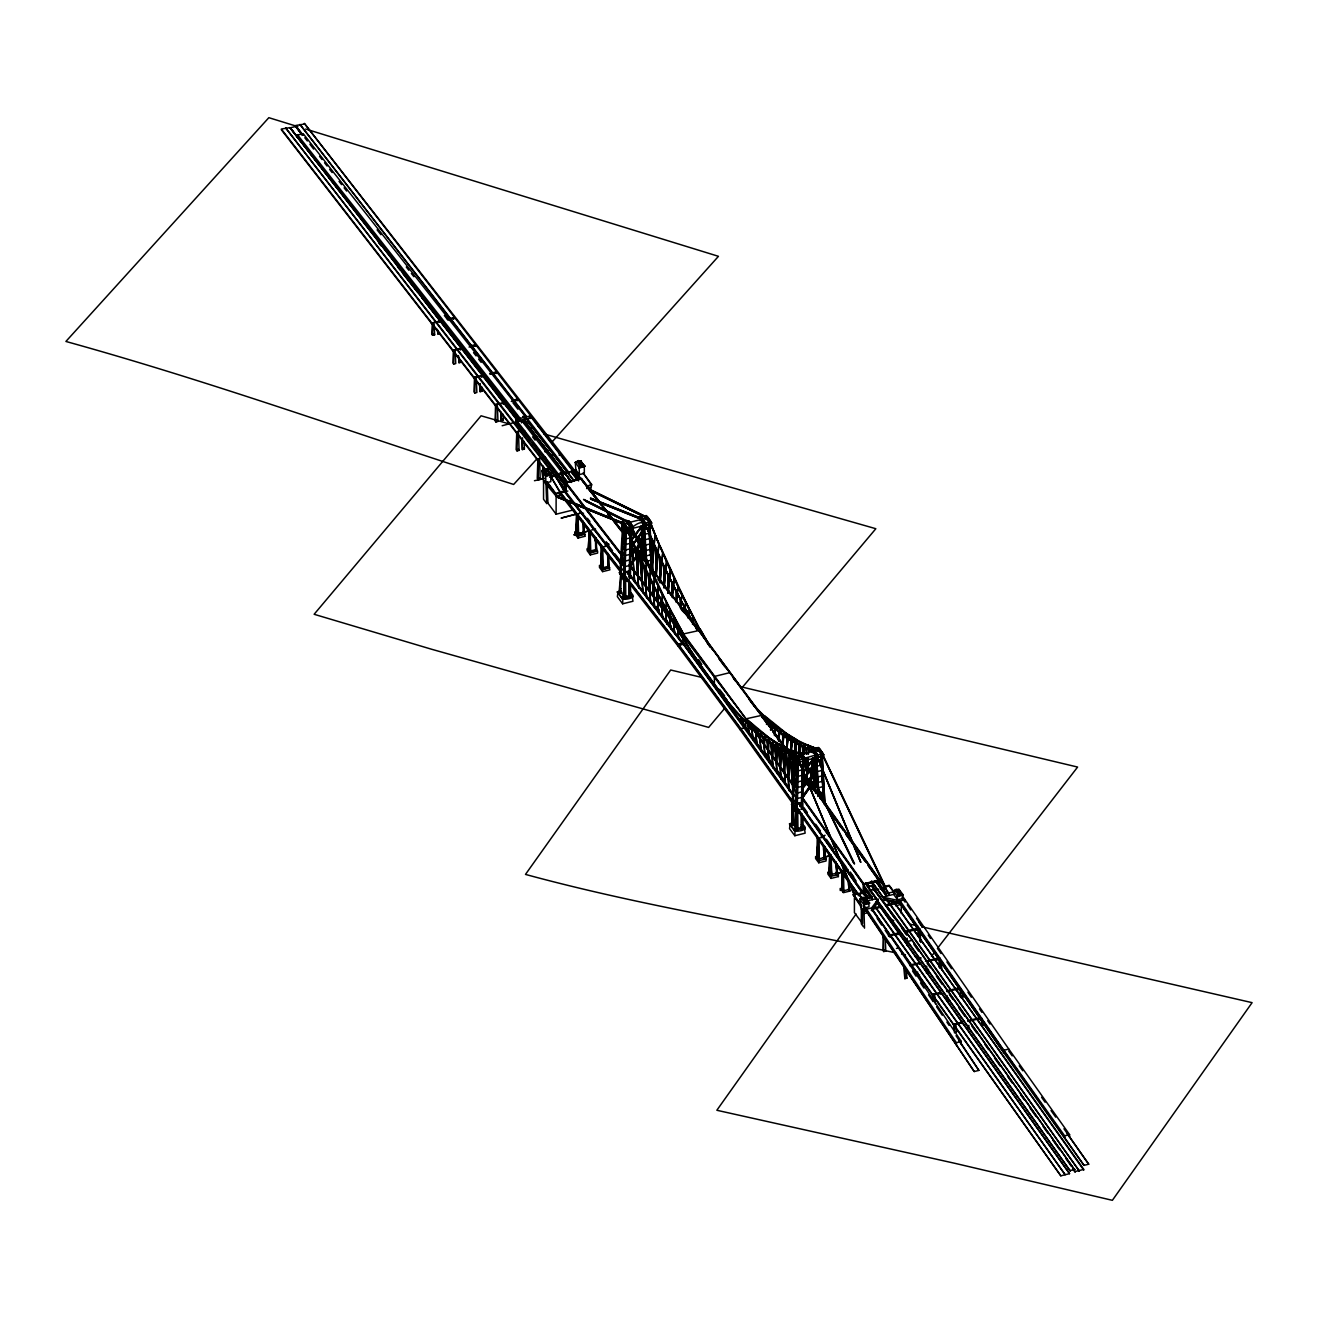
<?xml version="1.0" encoding="UTF-8"?>
<svg xmlns="http://www.w3.org/2000/svg" width="1318" height="1318" viewBox="0 0 1318 1318"><rect width="100%" height="100%" fill="white"/><g stroke="black" fill="none" stroke-linecap="round" stroke-linejoin="round"><path stroke-width="1.5" d="M817.835 844.574L816.88 857.458L817.259 837.26L818.758 860.028L818.758 839.648L817.819 839.434L818.758 860.028M864.509 928.169L863.801 904.477L864.987 897.789L869.55 903.044L864.031 904.922L859.929 899.255L862.796 897.492L865.679 897.838L865.448 898.958M877.36 902.451L1069.524 1173.663L1060.825 1175.821L872.302 909.568M870.555 891.298L907.773 941.431L1070.414 1171.224L907.773 942.139L876.569 900.128M871.412 885.251L912.204 940.327L1074.829 1170.12L927.625 962.783M1083.791 1170.137L894.098 902.22L1083.791 1169.412L1075.093 1171.554M620.086 569.92L559.952 492.388L550.726 476.342L559.952 491.647L621.338 570.793M566.114 490.84L285.676 127.961L555.076 475.254L564.417 491.466L559.952 491.647L559.952 493.838L677.732 645.688L740.502 730.254L857.079 894.016M571.139 481.778L524.729 420.87M685.327 643.81L677.732 645.688L677.716 643.481L623.842 574.038M626.94 571.337L682.065 642.41L792.447 794.589M740.502 730.254L740.518 728.08L677.716 643.481M793.271 794.243L745.774 727.503L745.84 718.854L682.905 634.057L629.164 564.779M629.658 564.664L683.399 633.942L746.334 719.167L629.164 565.224M769.745 727.108L698.491 630.202L767.109 722.231L767.109 723.664L763.484 718.788M794.507 787.208L745.84 718.854L761.442 715.427M539.606 460.097L540.182 479.142L538.139 479.653L538.37 460.394L537.019 459.092L545.224 457.066M543.609 466.786L543.477 478.319L542.588 477.149L542.95 465.88M495.914 421.991L495.634 405.301L495.041 420.804L495.914 421.991L497.973 421.48L497.38 405.713M503.081 414.247L503.311 420.162L501.252 420.673L501.367 412.682M515.915 432.436L518.501 432.93L519.078 450.394L517.035 450.904L517.266 433.227L515.915 431.925L522.488 430.294M524.152 441.316L524.416 449.076L522.356 449.586L522.521 437.807M907.773 941.431L912.204 940.327L871.412 885.976M912.204 940.327L925.252 959.438M564.417 491.466L555.076 475.254L549.639 477.198M476.276 378.497L476.869 392.5L474.809 393.011L475.04 378.81L473.706 377.492L481.91 375.465L481.614 377.179M482.026 387.179L482.207 391.182L480.147 391.693L480.279 383.571M622.211 524.169L622.211 526.689L620.926 521.829L622.458 521.45L627.945 528.847L625.309 530.857L625.144 528.123L621.882 524.251L622.59 530.544L625.111 533.938L631.371 532.39L632.113 528.469L643.579 525.635L643.81 529.309L650.071 527.76L650.631 523.576L660.021 547.036L650.96 523.493L649.84 524.086L652.756 571.353L651.158 551.039M649.263 524.679C650.169 533.708 637.896 524.861 648.983 524.3L651.883 571.567M821.427 756.598C823.766 761.112 813.849 763.122 816.616 757.339L818.923 794.705M885.301 939.718L885.795 951.052L883.752 951.563L883.455 937.428C881.462 936.11 883.818 939.24 885.218 937.839M905.482 942.37L905.548 938.531M918.728 937.18L918.349 928.795L918.003 936.192M452.585 350.802L455.171 351.296L455.748 363.57L453.705 364.081L453.936 351.593L452.585 350.291L460.806 348.249L460.509 349.978M461.086 362.252L459.043 362.747L459.142 357.409M586.543 485.782L304.31 123.348L573.709 471.366L586.543 485.073L621.618 530.297M631.025 532.653L644.403 543.807L644.799 546.113L630.614 565.653L630.35 564.285L644.469 544.845M630.663 549.161L630.712 547.201L630.943 549.54L645.771 561.913L630.696 548.255L645.721 560.941M630.614 565.653L630.35 564.285M802.777 797.588L816.633 776.697L802.514 796.22L802.777 797.588L816.979 778.032L816.567 775.725M802.843 781.08L802.893 779.119L815.694 761.474L816.023 762.743L803.14 780.487L817.951 793.831L803.123 781.459L802.893 779.119M803.189 764.572L816.863 776.104M434.067 324.08L434.643 334.788L432.601 335.299L432.831 324.376L431.48 323.075L439.685 321.032L440.212 322.267L439.685 321.032M439.108 332.284L439.981 333.47L437.938 333.981L438.004 330.34M624.814 529.688L623.776 577.927L625.029 578.223L620.712 573.692L620.992 572.177M625.473 530.561L625.111 533.938L624.534 530.347L624.221 596.593L620.712 591.864L620.712 573.692L619.114 591.848L619.954 593.001L621.931 592.507M624.65 577.712L625.786 533.477L630.498 532.604L630.861 529.226M625.029 578.223L626.05 529.968L630.581 528.847L629.856 565.125M629.213 574.582L630.218 528.353M629.329 577.416L629.543 578.355L630.581 528.847M630.647 548.074L629.543 577.103M630.745 544.021L630.564 531.994M630.416 576.889L631.454 528.633M637.517 574.714L638.555 542.917L637.863 574.632M792.464 783.436L793.502 751.639L792.81 783.353M797.044 809.318L796.319 811.624L795.413 809.73L797.736 810.257L797.983 829.648L796.006 830.142L795.166 828.989L796.995 761.606L795.364 759.415L795.561 762.858M854.245 863.85L804.359 759.959L803.535 764.308L797.275 765.857L796.698 762.265L796.385 828.511L792.876 823.783L792.876 805.611L791.525 804.507L793.156 804.095L794.111 824.425L792.134 824.92C790.652 804.309 794.424 780.24 794.985 758.904L794.046 756.17L797.308 760.058L797.472 762.776L799.433 762.249L799.12 758.871L794.622 753.369L793.106 753.748L794.375 758.608L794.375 756.087M792.876 805.611L797.192 810.142L797.967 765.396L802.678 764.522L802.761 760.766L801.723 809.021L802.58 808.807L803.618 760.552M797.192 810.142L797.851 761.392M801.344 808.511L802.3 764.292M802.481 764.275L801.657 802.926L797.126 804.046M802.349 802.234L802.58 808.807M802.431 798.197L802.728 763.913M906.422 969.373L906.899 978.187L904.856 978.681L905.087 967.906L903.736 966.605L904.263 967.824M919.635 975.023L917.575 975.534L917.658 971.943M926.686 966.143L926.521 973.327L928.58 972.816L928.383 969.29M939.783 968.252L939.454 958.565L938.96 967.148M641.421 579.887L642.426 552.028L641.767 579.805M645.556 585.06L646.463 561.04L645.902 584.978M649.626 590.085L650.433 569.821L649.972 590.003M653.646 595.851L654.387 578.322L653.992 595.785M657.666 600.547L658.341 586.51L658.011 600.464M661.85 606.461L662.46 595.044L662.196 606.379M665.887 613.134L666.463 602.787L666.233 613.051M669.939 616.396L670.434 610.432L670.285 616.313M673.745 621.536L674.19 617.532L674.091 621.453M756.433 732.907L756.861 728.903L756.779 732.824M760.239 738.031L760.717 732.05L760.585 737.948M764.242 743.517L764.786 735.213L764.588 743.434M768.229 749.761L768.839 738.344L768.575 749.678M772.43 755.132L773.106 741.095L772.776 755.049M776.434 761.26L777.175 743.714L776.78 761.178M780.421 766.285L781.245 746.021L780.767 766.203M784.375 772.068L785.281 748.047L784.721 771.986M788.246 787.884L788.345 783.93M788.477 777.966L789.482 750.123L788.823 777.9M933.441 1000.955L933.589 995.798L932.238 994.497L940.442 992.47L940.146 994.184M948.812 999.159L949.685 1000.346L947.642 1000.856L947.724 997.413M537.843 459.685L537.25 478.467L538.139 479.653M954.463 1032.884L954.693 1025.602L953.342 1024.284L961.547 1022.257L962.074 1023.476L961.547 1022.257M516.738 432.518L516.145 449.718L517.035 450.904M521.813 438.845L522.356 449.586M577.515 518.452L576.971 517.743L576.114 532.703L576.493 513.921L561.089 518.106L580.678 513.081M576.114 532.703L576.773 514.3M576.922 528.452L577.152 517.859M588.141 549.211L589.08 549.408L588.141 549.211L589.459 530.627L573.808 534.877L589.476 530.841M588.421 549.573L589.08 531.17M589.162 538.815L589.459 530.627M589.261 540.594L589.607 530.808M601.634 555.389L600.744 566.312L601.123 546.113L602.623 568.882L602.623 548.502L601.683 548.288L602.623 568.882M600.744 566.312L602.062 547.744L601.914 551.83M601.403 566.163L601.733 547.827L602.639 567.514L601.09 565.438M816.88 857.458L818.198 838.891L818.05 842.976M817.539 857.31L817.868 838.973L818.775 858.661L817.226 856.585M830.356 858.578L829.187 873.076L829.566 854.278M829.187 873.076L829.846 854.657L831.724 875.465L831.131 857.277M829.846 872.911L830.06 858.1M841.807 872.681L841.872 888.909M841.51 889.419L842.828 870.852L842.449 881.083M842.12 881.495L842.466 872.516M968.862 1025.371L968.746 1028.666L967.857 1027.48M983.722 1021.681L984.019 1024.893L981.959 1025.388L982.19 1018.798L978.203 1019.786M500.675 411.743L501.252 420.673M474.513 378.101L473.936 391.825L474.809 393.011M479.521 384.625L480.147 391.693M883.455 937.428L882.862 950.377L883.752 951.563M904.708 941.316L904.873 937.609M453.408 350.885L452.832 362.895L453.705 364.081M458.45 355.563L459.043 362.747M629.411 592.705L632.376 596.692L632.953 601.255L622.64 603.809L622.87 599.047L617.368 591.848L620.794 590.991L621.569 591.848L619.954 593.001M801.591 824.623L804.54 828.61L805.133 833.174L794.82 835.727L795.051 830.966L789.531 823.766L793.106 822.926L793.733 823.766L792.134 824.92M432.304 323.668L431.711 334.113L432.601 335.299M437.246 329.302L437.938 333.981M925.747 970.427L925.944 966.984M624.65 578.981L623.776 579.195L623.842 598.224L625.819 597.729L625.572 578.338L623.233 577.811L624.864 577.399L624.155 579.689L623.233 577.811M630.037 592.688L629.23 596.889L631.207 596.395L630.218 594.896L630.037 584.813L631.487 584.731L630.416 586.724L630.844 595.736L629.378 596.098L629.18 579.739M796.319 826.65C797.406 824.722 795.298 827.951 796.006 830.142M801.344 813.535L801.393 828.808L803.37 828.314L802.382 826.814L802.58 818.643M623.183 527.48L620.103 592.21L619.476 591.37M622.541 527.645L623.398 530.94L620.729 572.803L624.221 577.498M621.651 561.979L621.981 556.756M622.426 549.771L622.64 546.278M622.969 541.039L623.529 532.324M621.783 563.05L622.277 555.109M623.167 541.187L624.057 527.266M691.291 651.24L702.642 668.44L680.088 634.106L691.406 651.965L658.572 594.846L626.857 529.457L637.401 552.11M793.7 798.955L792.447 805.133L795.364 759.415M795.808 762.496L792.892 804.721L796.385 809.417M794.457 787.027L794.952 779.07M795.726 767.142L795.973 763.171M932.765 999.143L933.062 995.09M947.049 995.617L947.642 1000.856M959.965 996.392L960.558 988.286M651.767 572.341L655.046 534.169L652.113 572.292M810.257 785.841L812.415 757.751M810.603 785.775L812.761 757.702M656.002 575.735L658.885 543.609L656.348 575.669M806.303 780.421L808.049 758.377M808.362 754.374L809.351 746.285L808.873 752.298M806.649 780.355L808.395 758.311M659.84 582.671L662.74 552.555L660.186 582.605M803.996 754.539L805.183 744.439L804.342 754.456M803.486 764.473L803.832 760.47M953.721 1030.001L954.166 1024.893M663.893 587.861L666.562 561.534L664.223 587.812M799.746 752.776L800.982 742.611L800.092 752.71M667.88 593.265L670.417 570.019L668.226 593.215M709.15 645.721L699.677 628.768L710.27 647.072M689.841 609.69L699.776 629.46L679.396 590.118L689.578 610.415L660.351 546.443M794.474 761.606L794.836 757.735M795.199 753.88L796.813 740.288L794.82 761.557M981.465 1020.132L981.959 1025.388M672.164 596.247L674.256 578.256L672.493 596.197M790.339 757.702L792.645 737.718L790.685 757.652M680.483 633.513L669.116 614.814L680.236 634.288M676.118 601.815L678.062 586.559L676.464 601.766M786.286 752.38L788.428 735.23L786.632 752.331M626.347 530.347L625.786 533.477M631.734 529.012L630.992 531.879M798.51 762.265L797.967 765.396M803.898 760.931L803.173 763.814M680.269 606.527L681.95 594.467L680.615 606.478M782.612 744.39L784.292 732.33L782.958 744.324M649.84 524.086L650.071 527.76L650.136 523.427M824.557 804.046L824.771 802.464L825.463 803.403L824.92 804.54L822.3 755.346M884.658 885.762L822.745 755.412L822.234 759.679L815.974 761.227L813.453 757.834L814.194 789.284M684.289 611.931L685.788 602.161L684.635 611.881M778.378 740.93L780.108 729.2L778.724 740.881M688.358 617.384L689.644 609.839L688.688 617.335M774.407 735.51L775.94 726.086L774.753 735.46M689.578 610.415L699.776 629.46M692.642 620.762L693.482 616.989L692.494 624.419M770.437 729.908L771.771 722.445L770.766 729.875M617.944 592.408L617.368 596.692L622.64 603.809M682.724 632.969L672.196 614.501L632.228 528.123L651.718 573.396L682.065 631.668M790.108 824.327L789.531 828.61L794.82 835.727M652.377 572.127L652.608 570.546L650.977 570.941M655.524 547.629L645.589 524.828L665.705 569.541L686.283 611.025L697.387 629.839M669.445 614.732L658.226 594.929L669.182 615.457M696.481 627.961L697.337 624.287L696.563 629.74M766.466 724.422L767.587 718.92L766.812 724.373M884.889 889.139L884.74 886.388L889.189 885.284L897.525 896.635L903.044 894.757L899.173 889.551L897.294 896.191L897.525 903.143M699.627 629.279L679.808 589.591M623.842 598.224L622.986 597.07L623.776 594.237L625.029 594.517L624.155 594.731M662.279 593.924L672.328 614.682M676.101 590.513L665.359 569.623L686.431 611.206M669.05 615.292L658.572 594.846M898.942 890.671L899.173 889.551L896.289 889.205L893.423 890.968L894.016 894.856L897.525 899.799L902.451 898.579M669.972 568.486L679.742 590.052M652.146 572.902L661.998 594.616M675.821 591.205L665.705 569.541M647.879 573.956L658.489 595.291M860.918 862.203L817.325 756.746L860.572 862.285M854.69 895.251L798.939 761.293L854.805 894.873M669.659 569.129L660.005 546.525L679.528 590.283M642.245 550.924L651.833 573.544M824.063 803.486L824.92 803.272L822.02 756.005L823.091 755.313L885.647 887.228M804.573 760.255L854.575 863.768M620.794 523.015L557.761 497.43L557.761 496.392L622.08 522.505M753.583 705.41C766.236 718.738 785.528 736.037 807.753 745.016L807.769 746.054L817.984 749.514M573.264 509.951L556.114 514.201L547.942 503.196L546.723 503.509L545.668 475.93L546.838 469.241L551.402 474.496L545.899 476.358L541.797 470.707L544.663 468.944L547.53 469.29L549.655 473.574M579.146 467.643L581.502 465.172L584.895 466.21L582.029 465.864L579.146 467.643L580.332 460.954L584.895 466.21L579.393 468.071L575.291 462.42L578.157 460.657L581.024 461.003L584.319 466.852L584.319 473.376L579.393 474.595L575.867 469.851L575.291 462.42L580.332 460.954L584.895 466.21L579.146 467.643L579.393 474.595M762.101 716.448L782.892 734.357L802.926 746.202C809.351 751.886 823.618 754.209 802.695 746.976L782.546 734.439L761.771 716.531M775.379 725.46C780.47 729.958 792.2 739.958 797.291 739.991L786.599 733.451L764.687 715.806M585.439 501.104L627.483 522.208L627.5 521.17L583.858 499.44M747.734 720.007L769.069 737.783L779.482 744.406C783.32 749.761 793.37 751.161 799.598 754.061M772.233 726.234L772.299 726.893C777.917 730.65 788.148 741.293 793.024 741.062M755.346 730.419L765.099 739.447L775.165 746.499L775.215 745.477C760.058 736.564 745.461 720.402 734.752 710.353L724.175 697.436L745.065 721.605L734.752 710.353M786.599 733.451L786.549 734.456L786.253 733.533M749.893 724.175L747.52 720.831L769.02 738.788L769.069 737.783M782.892 734.357L782.843 735.378L782.546 734.439M765.017 738.788L784.49 750.782L793.864 754.44C788.955 759.102 730.782 712.84 765.363 738.706M979.966 1018.55L979.966 1017.035M807.753 745.016L818.099 749.151C797.538 743.55 780.124 730.007 764.391 716.531L775.643 726.366L775.709 725.361M747.635 720.979L758.41 730.633L758.476 729.645M801.393 828.808L800.916 827.177L803.008 827.655L802.58 817.242L803.667 816.649M761.82 717.173L772.496 727.141L772.579 726.152M627.945 528.847L625.193 530.182M628.538 523.444L627.006 523.823L626.33 520.495L628.834 520.89L632.343 525.618L633.332 527.513L631.124 529.375L627.599 522.834L623.727 523.806M621.882 526.772L624.814 530.726L632.64 528.996L633.332 527.513M640.186 520.841L639.329 517.282L640.845 516.903L646.331 524.3L643.695 526.31L643.546 523.576L640.597 519.621L629.131 522.472L630.597 524.449L630.597 522.9L629.065 523.279L626.33 520.495M646.331 524.3L645.655 525.767L643.958 525.915M645.573 519.506L644.716 515.948L646.232 515.569L651.735 522.966L649.527 524.811L648.604 523.806L651.389 569.014M645.507 562.489L642.558 525.305L643.217 526.179L651.043 524.432L651.735 522.966M800.108 760.766L797.357 762.101M799.762 754.753L799.762 757.273L798.494 752.413L800.01 752.034L804.524 757.537L805.512 759.432L803.288 761.293L799.762 754.753L795.907 755.725M802.86 761.442L805.512 759.432M812.349 752.759L811.493 749.201L813.025 748.822L818.511 756.219L816.303 758.064L804.277 760.387L853.438 862.713M801.295 754.39L812.778 751.54L815.71 755.494L815.875 758.229L818.511 756.219M817.753 751.425L816.88 747.866L818.412 747.487L823.898 754.885L821.691 756.73L820.768 755.725M811.493 749.201L814.244 751.985L815.76 751.606L815.76 753.138L814.293 751.161L818.165 750.206L821.098 754.16L821.262 756.894L823.898 754.885M590.431 491.63L591.601 484.414L583.083 472.948L591.601 485.156L587.153 486.243L591.601 484.414M630.416 578.141L630.96 577.004M724.175 697.436L695.953 658.951M625.309 530.857L627.088 530.083M630.696 529.523C631.553 526.772 644.205 517.875 643.217 526.179M643.695 526.31L645.474 525.536M642.13 519.243L646.001 518.287L648.934 522.241L649.099 524.976L651.043 524.432M649.099 524.976L650.861 524.202M815.875 758.229L815.974 761.227L815.101 755.198L804.227 758.344M856.123 914L716.844 1110.267L955.237 1163.399L1112.376 1200.319L1252.1 1002.652L921.661 926.752M631.882 545.586L643.514 529.556L630.992 547.58M631.866 546.575L643.514 529.556M630.334 565.274L644.469 544.779M815.974 761.853L802.86 780.108L817.605 792.48M803.683 795.578L816.979 778.032M931.48 956.423L935.055 951.596M937.444 948.367L1077.613 767.06L740.452 686.662M864.031 905.532L866.634 909.189L871.56 907.97L878.282 899.107L878.134 901.693L871.412 910.557M871.412 909.815L878.134 900.968M871.56 910.524L878.282 901.66L866.008 884.411M628.752 595.258L629.23 596.889M630.399 540.446L641.355 526.64L630.696 540.825M630.647 541.747L641.372 527.48M630.63 555.043L641.685 541.105M630.581 555.965L641.965 541.484L630.235 531.747M630.861 556.344L641.701 541.945M803.799 770.832L813.535 758.558L802.86 772.743M801.591 775.215L813.552 759.399M801.575 788.526L813.865 773.023M801.525 789.449L814.145 773.402M801.805 789.828L813.881 773.864M725.361 707.552L708.639 727.421L431.661 649.263L314.129 614.287L481.086 415.796L508.484 423.704M742.083 687.666L875.844 528.716L543.774 433.853M537.019 458.779L513.658 484.447C364.345 436.901 217.025 383.291 65.9 341.461L268.839 117.681L297.901 126.643M552.061 441.958L718.458 256.318L305.661 129.032M545.668 475.93L548.008 473.459L551.402 474.496L545.668 475.93L548.535 474.151L551.402 474.496L546.591 470.823L541.797 470.707L543.543 481.136L556.114 496.095L556.114 514.201M863.801 904.477L866.157 902.006L869.55 903.044L863.801 904.477L866.667 902.715L869.55 903.044L864.74 899.37L859.929 899.255L861.346 909.206L861.346 923.902L863.455 926.752M897.294 896.191L899.65 893.719L903.044 894.757L897.294 896.191L900.161 894.428L903.044 894.757L898.233 891.083L893.423 890.968L899.173 889.551L893.423 890.968M453.161 318.511L453.985 317.506L447.412 319.121M453.689 319.22L453.985 317.506M474.793 346.436L475.09 344.723L470.164 345.942M495.897 373.637L496.194 371.923L489.621 373.554M517.002 400.853L517.299 399.14L512.372 400.359M559.227 455.237L559.524 453.524L560.051 454.743M897.937 934.693L898.233 932.963L888.48 935.385M545.191 469.653L541.797 470.707L547.53 469.29L544.663 468.944M578.684 461.366L575.291 462.42L581.024 461.003L578.157 460.657M863.323 898.201L859.929 899.255L865.679 897.838L862.796 897.492M796.434 807.357L858.282 894.263L862.499 892.978L867.689 898.81M583.512 482.404L581.502 478.615L565.208 482.767M802.975 773.353L879.419 880.358L879.139 885.778M502.174 425.73L517.826 421.595M884.444 886.009L822.959 755.708M626.725 529.836L647.566 574.599M724.356 697.683L702.823 668.144M786.681 734.11C790.915 736.795 803.815 745.955 807.423 745.098L818.099 749.151M807.885 745.691L817.77 749.25M831.081 855.514L823.256 857.524L831.065 855.25L830.126 855.036L831.081 875.63M847.721 870.753L835.974 873.768L843.388 871.593L842.449 871.379L843.388 891.973L843.454 873.62M645.458 525.19L665.392 570.183M758.212 730.386L769.152 738.459L789.647 750.535L779.235 745.181L758.147 729.727L758.41 730.633M779.581 745.082L769.02 738.788M779.136 744.489L789.779 750.189L779.482 744.406M864.311 884.098L863.323 884.345L801.624 797.654M545.685 469.834L281.327 129.032L290.026 127.615L516.623 419.734M303.173 135.243L295.611 125.507L304.31 124.073M297.687 137.566L297.687 135.013L303.189 133.662L525.734 417.048L525.734 419.602L523.18 416.356M431.48 323.075L440.212 321.757M449.586 319.434L454.512 318.215M452.585 350.291L461.333 348.973M469.043 347.062L475.617 345.431M473.706 377.492L482.437 376.174M490.148 374.263L496.721 372.632M496.161 406.026L494.81 404.708L503.015 402.682L503.542 403.901L503.015 402.682M494.81 404.708L503.542 403.39M511.269 401.479L517.826 399.848M566.081 486.82L515.849 422.057L515.849 419.503L530.116 415.961L579.113 479.126M517.299 421.365L531.566 417.839M515.849 422.057L530.05 439.734M519.786 421.068L523.839 420.063M523.032 416.406L525.569 419.651L529.704 417.888M523.444 422.403L527.628 421.365M530.198 428.894L533.477 427.576M515.915 431.925L524.646 430.607M534.004 428.284L530.198 428.383M544.795 451.728L547.744 451.003L571.683 481.844M551.303 456.061L554.598 454.743M537.019 459.092L545.751 457.774M551.303 455.55L555.125 455.451M551.105 475.979L558.733 474.101M562.539 473.146L568.256 471.729M572.061 470.79L575.867 469.851M567.531 482.635L562.506 476.144L562.72 473.541L558.568 474.579L558.568 477.132M573.94 481.054L527.431 421.414L527.431 418.86L568.701 472.075L572.836 471.037L572.836 473.59M550.726 477.05L557.975 475.271M524.729 421.595L565.01 473.524L569.36 472.454L563.89 473.623M568.898 474.562L568.701 472.075M621.701 563.906L565.208 491.087L565.208 482.339L581.287 478.352L622.739 531.797M573.462 481.054L565.702 482.652L565.422 491.35L565.422 482.602M575.225 480.609L579.113 479.67M580.513 479.307L581.502 479.06M547.942 503.196L547.135 481.844L555.652 493.327L564.302 491.301L621.931 565.603M567.827 491.037L555.652 494.052L547.135 482.569M561.83 494.678L556.114 496.095L555.652 493.327M586.609 488.55L590.431 487.594M578.964 513.526L582.309 512.702M591.617 530.001L595.555 529.029M620.926 521.829L623.447 522.225M627.319 521.269L628.834 520.89M639.329 517.282L641.833 517.677M647.22 516.343L645.705 516.722L588.454 488.78L645.886 516.623M578.487 534.021L583.512 532.785M621.915 522.603L624.106 522.9M627.978 521.944L629.51 521.566M640.317 518.056L642.509 518.353M644.716 515.948L646.38 517.397L647.896 517.018M590.316 552.127L589.377 531.533L590.316 552.127L590.299 531.764L588.8 530.792M577.712 534.877L578.651 535.108L577.712 534.877L577.053 514.679L577.992 514.893L578.651 535.108M583.133 521.187L583.396 533.461L584.335 533.708L577.992 535.965L577.992 538.024L585.307 536.212L583.215 531.335M583.396 533.461L584.335 533.708L584.006 523.592M585.307 534.152L577.992 535.965L574.846 531.731L574.846 533.806L577.992 538.024M621.618 525.157L623.134 524.778M648.983 518.353L647.467 518.715L646.38 517.397M621.799 525.388L623.315 525.025M627.187 524.053L628.702 523.691M622.59 523.279L624.765 526.212L626.281 525.833M629.065 524.811L629.065 523.279L630.152 524.877L631.668 524.498M640.993 518.732L643.151 521.648L644.683 521.269M647.467 520.264L647.467 518.715L648.555 520.313L650.071 519.935M624.765 526.212L625.44 527.332L626.956 526.953M630.152 524.877L630.828 525.997L632.343 525.618M643.151 521.648L643.827 522.785L645.342 522.406M648.555 520.313L649.214 521.45L650.746 521.071M621.882 524.251L625.144 528.123M630.531 526.805L626.66 527.76L625.193 524.235L623.678 524.613L623.678 526.146M645.062 523.197L648.934 522.241M650.515 523.938L660.236 546.822L650.515 523.938L650.779 521.78L650.614 524.597M625.688 529.474L624.172 529.852L625.177 533.329L623.398 530.94M642.014 557.366L641.289 525.915L642.344 525.948M630.96 529.128L632.475 528.749M643.448 528.815L641.668 526.409L642.393 557.86M625.671 538.996L630.202 537.876M644.832 534.251L649.346 533.131M605.061 545.125L608.998 544.153M607.878 545.784L601.123 547.53L602.623 548.502M590.793 550.891L595.818 549.639M590.036 551.731L590.975 551.978M596.247 538.436L596.642 550.562L595.439 538.057L595.703 550.331L596.642 550.562L590.299 552.835L590.299 554.894L597.614 553.082L597.614 551.023L590.299 552.835L587.169 548.601L587.169 550.66L590.299 554.894M625.556 544.515L630.086 543.395M645.161 539.672L649.692 538.551M625.44 550.034L629.955 548.914M645.49 545.075L650.021 543.955M625.309 555.57L629.839 554.45M645.82 550.496L650.351 549.375M625.193 561.089L629.724 559.969M646.149 555.899L650.68 554.779M603.117 567.63L608.125 566.394M602.342 568.486L603.282 568.717M607.631 554.96L608.026 567.069L608.965 567.317L602.623 569.574L602.623 571.633L609.937 569.821L607.845 564.944M608.026 567.069L608.965 567.317L608.554 555.175M609.937 567.761L602.623 569.574L599.476 565.34L599.476 567.415L602.623 571.633M625.078 566.608L629.609 565.488M646.495 561.32L651.01 560.199M624.963 572.127L629.493 571.007M620.053 573.528L621.684 573.116L620.284 574.483L619.361 572.589L620.284 574.483M627.236 573.989L628.109 573.775M628.637 576.477L630.268 576.065M651.52 571.073L652.377 570.859M624.831 581.205L627.846 580.464M617.368 591.848L621.091 591.37M629.543 593.397L630.416 593.182M622.986 597.07L629.361 595.604L629.361 583.973M625.44 597.07L623.365 596.593M632.953 596.411C604.089 600.217 644.024 601.469 629.79 592.128M622.87 599.047L632.376 596.692M623.842 574.763L677.716 644.205L682.065 643.135L626.94 572.061M677.716 644.205L740.518 728.805L744.868 727.734L682.065 642.41M793.106 753.748L795.611 754.143M798.494 752.413L800.998 752.809M812.481 749.975L814.013 749.596M816.88 747.866L819.401 748.262M794.095 754.522L796.286 754.819M799.482 753.188L801.673 753.484M813.157 750.65L814.672 750.271M817.868 748.64L820.076 748.937M794.754 755.198L796.929 758.13L798.461 757.751M800.158 753.863L802.316 756.796L803.848 756.417M814.244 753.517L814.244 751.985L815.331 753.566L816.847 753.204M818.544 749.316L820.719 752.232L822.234 751.87M794.985 758.904L794.754 762.463L797.275 765.857L797.637 762.479L794.046 758.69M796.929 758.13L797.604 759.25L799.12 758.871M802.316 756.796L802.991 757.916L804.524 757.537M815.331 753.566L815.99 754.703L817.522 754.324M820.719 752.232L821.394 753.369L822.91 752.99M794.046 756.17L797.308 760.058M798.84 759.679L802.711 758.723M817.226 755.115L821.098 754.16M822.63 753.781L820.01 749.744L821.147 751.804L821.147 750.271L819.631 750.65L819.631 752.183M795.627 762.249L794.754 762.463L794.705 758.525M818.132 756.96L821.147 756.219L823.931 801.509M798.84 762.183L803.041 761.145M817.803 796.401L816.04 760.618L814.26 758.229L814.557 789.779M815.611 760.733L814.722 757.224L815.381 758.097L823.042 756.12M797.835 770.915L802.365 769.794M816.995 766.17L821.526 765.05M797.719 776.434L802.25 775.313M817.325 771.59L821.855 770.47M797.604 781.953L802.135 780.833M817.654 776.994L822.185 775.874M797.489 787.489L802.019 786.368M818 782.414L822.514 781.294M797.374 793.008L801.888 791.887M818.33 787.818L822.86 786.698M797.242 798.527L801.772 797.406M818.659 793.238L823.19 792.118M820.175 798.263L821.048 798.049M791.525 804.507L793.864 805.051M819.961 798.593L823.519 797.522L821.18 759.646M793.321 806.188L792.085 805.891M793.123 807.901L796.138 807.16M795.957 809.845L796.813 809.631M795.413 809.73L796.105 810.669L800.026 809.73M801.492 809.334L803.123 808.923L802.431 807.983M823.832 803.799L825.463 803.403M795.957 811.114L796.813 810.899M797.011 813.124L800.026 812.382M789.531 823.766L793.255 823.289M801.344 824.821L802.217 824.607M801.723 825.315L802.58 825.101M795.166 828.989L797.143 828.511M800.553 827.655L802.53 827.177L803.37 828.314M797.621 828.989L795.528 828.511L796.995 828.149L797.983 829.648M805.133 828.33C776.253 832.136 816.204 833.388 801.954 824.063M821.196 836.271L825.134 835.299M818.099 838.38L824.014 836.93M817.918 838.512L818.758 839.648M854.525 848.1L855.464 848.314M819.252 858.776L824.261 857.524M818.478 859.616L819.417 859.863M824.162 858.216C826.04 860.39 822.3 848.018 823.766 846.107M818.758 860.72L826.073 858.908L826.073 860.967L818.758 862.779L815.611 858.562L815.611 856.502L818.758 860.72L818.758 862.779M847.556 869.221L841.889 870.638L843.388 891.973M842.68 870.654L847.705 869.419M843.24 871.412L848.265 870.177M831.559 874.378L836.584 873.142M830.785 875.234L831.724 875.465M836.469 873.818C838.363 875.992 834.624 863.62 836.073 861.708M831.065 876.322L838.38 874.509L838.38 876.585L831.065 878.398L827.935 874.163L827.935 872.104L831.065 876.322L831.065 878.398M801.624 797.209L863.537 884.197L879.617 880.226M863.323 884.345L879.403 880.358M863.537 884.642L879.617 880.655M843.866 890.737L848.891 889.485M843.108 891.578L844.047 891.825M848.776 890.177C850.571 892.22 847.079 882.039 848.446 880.078M869.369 886.404L873.801 885.317L873.801 889.32L869.369 890.424L869.369 886.404L866.997 883.06M868.381 887.739L866.42 884.296M874.79 886.157L871.412 881.973M861.395 907.328L853.224 894.906L857.672 893.802M867.343 891.413L853.224 894.906L861.741 906.389L860.522 906.685L864.031 911.43L867.326 910.623M873.142 889.98L877.014 889.024M880.869 888.068L889.189 886.009L894.049 892.566M799.202 802.58L863.537 892.961L863.323 883.9L879.419 879.93L879.617 885.647M796.418 806.616L858.282 894.23L862.631 893.176L799.581 803.881M868.793 891.66L864.443 892.731L869.336 898.563M906.735 934.429L874.378 890.243L878.727 889.172M880.523 888.744L884.889 887.673L888.975 894.444M864.559 899.024L872.236 897.113L872.236 899.667M877.047 880.276L886.52 893.588L896.125 891.215M868.397 900.622L876.173 898.695M882.582 897.113L894.197 894.23M865.761 907.657L868.957 906.866L868.957 903.703M872.565 908.267L879.814 906.487L1069.524 1173.663M872.763 909.272L882.286 906.916M886.108 905.96L900.804 902.319M868.381 912.517L864.509 913.473L861.346 909.206L862.565 908.893L862.565 923.605M895.466 905.812L901.281 904.362L901.281 913.555M916.488 925.879L916.653 928.828M904.313 931.464L916.817 928.366M882.978 937.164L883.142 934.874M888.513 936.175L898.761 933.688M919.569 928.498L904.84 932.683M914.873 930.492L918.877 929.503M896.471 948.416L898.514 947.906M937.757 956.242L937.592 959.273M909.585 965.155L919.338 962.733L919.865 963.952L919.338 962.733M925.417 961.234L939.718 957.692M910.112 965.863L919.865 963.442M927.724 961.497L938.449 958.845M935.978 960.262L939.981 959.273M958.861 986.638L958.861 988.533M946.522 990.955L959.026 987.857M932.238 994.497L940.97 993.179M947.049 991.663L959.57 988.566M957.099 989.983L961.086 988.994L960.855 997.578L962.898 997.083L962.552 992.042M967.626 1020.758L980.147 1017.661M953.342 1024.284L962.074 1022.966M968.153 1021.466L981.663 1018.089M956.011 1035.668L978.879 1070.397L974.233 1071.55L866.634 911.726L866.634 909.189L956.374 1042.67L961.3 1041.451L961.151 1044.037M956.506 1045.19L956.374 1042.67M884.839 899.304L900.276 902.682L1084.006 1165.376L1003.871 1052.835L900.276 903.407L884.691 900.079L884.691 897.525L900.128 900.902L1003.871 1050.281L1008.797 1049.062L902.451 896.026M1004.019 1052.061L1003.855 1050.265L1064.647 1135.836L1069.573 1134.617L1069.573 1137.17M1083.857 1165.409L1088.783 1164.189L1067.201 1133.81M1070.414 1170.499L1074.845 1169.395M641.899 551.517L632.459 528.403M672.526 614.419L681.867 631.932M802.926 746.202L812.712 750.502L793.123 741.737L772.496 727.141M782.974 735.032L792.777 741.82L803.041 746.894M812.712 750.502L802.596 746.285M588.569 489.472L645.985 517.315M799.186 761.59L854.459 895.433M583.512 499.522L627.599 521.862L585.785 501.038M817.226 757.125L860.044 860.703M534.449 480.724L543.494 478.698M538.765 479.62L544.202 478.401M550.364 476.902L557.613 475.304M550.463 476.688L557.728 475.106M552.967 475.979L558.42 474.793M562.753 473.706L568.239 472.536M880.408 888.546L884.872 886.899L820.636 796.698M431.48 323.585L432.831 324.376M473.706 378.002L475.04 378.81M537.019 459.603L538.37 460.394M903.736 967.115L904.856 978.681M932.238 995.008L933.589 995.798M953.342 1024.794L954.693 1025.602M895.63 952.832C772.216 926.538 647.451 907.575 525.487 874.411L670.697 670.005L701.703 677.403M901.528 954.034L905.466 954.825M915.302 956.835L921.216 958.038M909.618 924.099L917.641 925.862M889.897 919.717L893.736 920.574M789.663 749.497L799.598 753.023M789.317 749.58L799.367 753.797M789.433 750.271L799.713 753.715M775.215 745.477L794.21 754.357M794.326 755.049L784.49 750.782M590.744 498.122L640.466 517.958M590.398 498.204L640.136 518.04M590.859 498.797L640.581 518.633M590.53 498.896L640.251 518.732M590.728 499.143L640.466 518.995M621.75 522.603L557.415 496.474L557.761 497.43M622.195 523.197L557.53 497.166L621.865 523.279M590.398 490.378L645.639 517.381M590.629 490.642L645.869 517.661M630.284 530.89L641.668 540.116M630.515 532.126L641.965 541.418M631.042 547.052L642.031 555.965M631.009 547.926L642.327 557.267L631.289 548.304M802.728 763.188L813.832 772.051M806.698 767.158L814.129 773.402L802.678 764.061M801.657 777.702L814.194 787.884M801.608 778.576L814.508 789.185L801.888 778.954M823.734 857.013L826.073 858.908L823.981 856.09M836.04 872.615L838.38 874.509L836.287 871.692M848.347 888.975L850.703 890.869L843.388 892.681L840.241 888.447L840.241 890.523M631.009 533.559L644.749 545.158M803.173 765.478L816.913 777.076M747.405 720.089L758.542 730.287M762.15 717.091L772.645 726.811M755.395 731.078L744.818 720.715L745.065 721.605M755.263 731.408L745.164 720.649M753.204 704.866L764.737 716.448M756.021 708.26L764.588 716.778M655.178 548.239L665.606 569.969M637.072 552.703L658.275 595.538M867.672 898.069L862.499 892.978M862.12 897.805L858.265 893.489L858.282 895.713M858.282 894.23L862.137 898.546M775.165 746.499L784.82 751.738L784.836 750.7M719.529 689.363L724.587 695.772M302.234 134.535L297.16 128.06L302.234 135.26M304.787 137.764L307.325 140.993M309.862 144.222L313.668 149.066M339.039 181.39L341.576 184.619M344.113 187.848L346.65 191.077M377.113 229.859L380.918 234.703M406.29 267.027L408.827 270.256M411.364 273.485L413.901 276.714M444.364 315.496L448.169 320.356M473.541 352.664L476.078 355.893M478.615 359.122L481.152 362.368M512.883 402.764L517.958 409.223M301.921 134.601L295.578 126.512L290.075 127.879L519.127 419.305M523.658 420.376L565.307 474.365M524.926 422.716L537.612 438.845M540.149 442.057L547.744 451.003M297.687 135.013L520.231 418.416L520.231 420.969M520.396 420.195L292.003 130.07M378.48 242.561L381.017 245.791M397.492 266.747L400.029 269.959M402.567 273.188L417.79 292.53M421.595 297.374L517.958 419.865M497.677 394.807L515.437 417.378M630.399 541.599L641.668 556.147M649.181 565.834L688.029 615.901M690.533 619.13L704.323 636.907M630.251 541.467L698.985 630.086L795.66 761.606M622.244 531.912L581.007 479.175M630.251 541.896L704.306 637.632M585.999 485.634L601.008 504.975M608.504 514.63L611.008 517.859M613.496 521.071L621.009 530.742M636.001 550.084L639.757 554.911M642.245 558.14L644.749 561.369M647.253 564.582L650.993 569.425M658.506 579.08L673.498 598.421M680.994 608.092L697.238 629.032M607.845 514.728L610.349 517.958M635.408 550.265L637.912 553.494M657.962 579.343L660.466 582.572M680.516 608.405L683.021 611.651M571.089 471.234L578.618 480.938M571.089 471.959L577.366 480.049M526.557 416.537L299.96 124.419L526.557 417.262M527.628 420.64L574.318 480.823M319.533 156.331L322.053 159.577M324.574 162.822L327.078 166.068M329.599 169.314L332.12 172.559M295.611 126.231L301.904 134.337M567.811 477.594L571.584 482.454M562.72 473.541L521.434 420.343L521.434 422.897M532.587 436.851L535.124 440.113M560.364 472.651L567.926 482.421M560.216 472.882L562.72 476.095M562.209 476.457L567.251 482.948M516.623 419.009L290.026 127.615M620.91 553.379L565.916 482.487L565.916 491.235M565.208 482.339L621.651 555.109M515.849 419.503L582.918 505.601M585.423 508.814L621.668 555.553M521.269 427.691L516.261 421.941M523.773 430.92L526.294 434.149M533.806 443.853L548.865 463.244M551.369 466.49L553.873 469.719M557.629 474.562L566.41 485.881M532.554 442.963L566.41 486.606M606.198 541.813L608.702 545.042M656.315 606.428L658.819 609.657M587.4 518.32L589.92 521.549M606.198 542.538L612.458 550.627M614.962 553.857L621.239 561.929M656.315 607.153L658.819 610.382M665.079 618.455L671.34 626.528M627.945 571.963L682.971 642.904L745.774 727.503M621.931 564.878L564.302 491.301M281.327 129.757L545.685 470.575M632.212 529.144L632.113 525.964M647.846 517.826L650.779 521.78M822.02 756.005L821.872 759.184M641.289 525.915L643.81 529.309L642.558 525.305M643.579 530.446L630.696 548.189M642.212 531.434L644.205 534.12M816.369 766.038L814.376 763.353L815.051 789.07M642.327 536.558L644.535 539.523M814.508 768.476L816.715 771.442M642.459 541.682L644.864 544.927M814.623 773.6L817.045 776.862M898.481 889.502L901.298 893.307L897.986 894.131L895.169 890.325M642.574 546.789L645.21 550.347M814.738 778.724L817.374 782.266M642.69 551.913L645.54 555.751M814.854 783.831L817.704 787.67M703.334 637.171L713.022 650.219M719.068 658.374L727.536 669.775M733.599 677.93L742.067 689.347M749.332 699.133L757.801 710.534M706.745 642.36L710.353 647.237M718.804 658.621L724.851 666.743M733.302 678.127L735.708 681.39M748.986 699.281L752.611 704.158M645.869 561.171L642.805 557.036L642.163 525.701M814.985 788.955L818.033 793.09M652.608 570.546L653.3 571.485M623.068 536.162L625.061 538.848M795.232 768.081L797.225 770.766M962.025 995.897L962.898 997.083M517.826 400.359L517.299 399.14M622.722 541.401L624.93 544.367M794.902 773.32L797.11 776.302M496.721 373.142L496.194 371.923M887.294 899.996L1079.442 1171.208L886.075 899.074M475.617 345.942L475.09 344.723M622.393 546.64L624.814 549.903M794.573 778.559L796.995 781.821M571.139 481.054L565.01 473.524M622.063 551.863L624.699 555.422M794.227 783.798L796.863 787.34M621.734 557.102L624.584 560.941M793.897 789.021L796.747 792.859M695.953 658.226L700.781 664.733M724.933 697.271L727.355 700.517M740.634 718.425L743.055 721.671M864.031 884.526L864.031 892.83M724.933 697.996L734.604 711.012M740.634 719.15L745.477 725.658M876.14 901.528L879.814 906.487M927.707 971.63L928.58 972.816M898.761 934.198L898.233 932.963M621.404 562.341L624.468 566.46M793.568 794.26L796.632 798.395M940.97 993.69L940.442 992.47M482.437 376.684L481.91 375.465M555.076 475.254L566.114 490.115M583.528 513.295L582.737 513.262M800.652 806.188L799.779 806.402M461.333 349.484L460.806 348.249M868.117 897.657L864.443 892.006M621.058 567.58L624.337 571.996M793.238 799.499L796.517 803.914M864.987 897.789L867.804 901.594L864.493 902.418L861.675 898.612M620.778 572.49L619.905 572.704L622.541 526.607M793.321 804.919L792.447 805.133M937.806 1001.878L938.68 1003.064M594.715 540.248L595.752 541.649M916.702 974.348L917.575 975.534M620.712 576.345L624.221 581.073M792.876 808.264L796.385 812.992M481.317 389.996L482.207 391.182M502.422 418.976L503.311 420.162M523.543 447.889L524.416 449.076M829.928 861.626L830.719 862.68M842.235 877.969L843.026 879.024M576.856 521.269L577.63 522.323M629.79 592.556L632.953 596.823M801.954 824.475L805.133 828.742M589.162 538.123L589.953 539.194M601.469 554.878L602.26 555.932M817.605 846.008L818.396 847.079M853.224 894.181L861.741 905.647M631.207 596.395L630.218 594.896M829.796 865.135L830.834 866.536M836.287 873.768L838.38 876.585M542.373 478.137L545.899 482.882L550.825 481.663L550.825 475.155M576.724 524.778L577.762 526.179M601.354 558.387L602.392 559.788M817.489 849.533L818.527 850.934M433.77 333.602L434.643 334.788M518.205 449.207L519.078 450.394M829.681 868.661L830.966 870.407M843.273 886.767L841.988 885.021L841.856 888.546L843.405 890.622M539.309 477.956L540.182 479.142M576.592 528.304L577.894 530.05M590.2 546.921L588.915 545.174L588.784 548.7L590.332 550.776M601.222 561.913L602.524 563.659M817.358 853.059L818.659 854.805M624.814 596.23L625.819 597.729M829.549 872.186L831.098 874.279L830.587 858.809M576.477 531.829L578.009 533.905M906.026 977L906.899 978.187M791.657 823.289L792.283 824.129L792.233 805.446M884.922 949.866L885.795 951.052M617.368 592.26L622.64 599.377M789.531 824.178L794.82 831.296M861.395 922.023L854.41 912.6L854.41 897.904M546.723 503.509L543.543 499.242L543.543 481.136M902.319 897.887L904.049 900.309M904.181 901.018L902.319 898.612L902.451 895.416M802.794 771.64L814.689 788.345M761.936 714.883L795.149 761.557M803.469 773.221L884.889 887.673M761.442 714.999L795.858 763.353M773.304 732.1L781.607 743.78M783.979 747.108L793.469 760.453M808.906 782.118L829.071 810.455M843.322 830.472L832.63 815.463L840.868 827.292M845.695 833.8L865.86 862.153M868.232 865.481L879.139 880.786M773.056 732.034L779.004 740.386M783.765 747.075L792.085 758.773M808.741 782.167L813.503 788.856M825.398 805.562L828.973 810.586M845.629 833.981L852.762 844.014M857.524 850.687L864.657 860.72M868.232 865.728L877.739 879.106M875.449 880.539L886.52 896.141L886.52 893.588M875.449 881.264L886.108 895.515M871.56 880.902L884.691 899.354M872.401 882.829L884.691 900.079L900.276 902.682M865.514 882.994L878.282 900.935M746.334 718.738L793.815 785.429M802.118 797.093L863.817 883.785L863.817 892.533M745.84 719.282L794.507 787.653M863.949 885.465L872.236 897.113M864.361 887.195L872.648 899.568L864.361 887.92M749.448 726.498L751.82 729.826M749.052 726.597L751.408 729.925M863.949 888.019L871.05 898.003M765.709 753.286L769.284 758.311M850.176 871.956L853.735 876.964M753.814 737.306L756.202 740.65M765.709 754.028L771.656 762.381M777.604 770.733L784.737 780.767M803.782 807.506L807.341 812.514M815.677 824.211L820.439 830.9M826.386 839.253L833.52 849.286M839.467 857.639L846.601 867.672M850.176 872.681L856.123 881.034M744.868 726.992L792.447 793.848M798.395 802.942L862.631 893.176M740.518 728.08L794.046 803.288M740.518 728.805L794.046 804.013M864.163 907.328L974.233 1071.55M1008.781 1049.046L1069.573 1134.617M1008.665 1050.924L1012.191 1055.883M1019.242 1065.817L1022.784 1070.776M1041.599 1097.268L1045.125 1102.243M1051.006 1110.514L1055.718 1117.137M1063.955 1128.735L1088.652 1164.222M913.852 944.446L918.597 951.118M926.884 962.815L930.442 967.824M936.373 976.177L942.304 984.53M949.421 994.546L952.98 999.555M958.911 1007.908L964.825 1016.26M971.943 1026.277L976.687 1032.95M984.991 1044.647L988.549 1049.655M994.48 1058.008L1000.395 1066.344M1007.512 1076.378L1012.257 1083.05M1020.56 1094.747L1024.119 1099.756M1030.033 1108.109L1035.964 1116.445M1043.082 1126.478L1047.826 1133.15M1052.571 1139.823L1059.688 1149.856M1065.603 1158.192L1071.534 1166.545M894.889 918.465L885.399 905.104L894.115 902.22M901.99 928.482L906.735 935.154M1072.72 1168.951L1075.093 1172.295M875.465 906.817L1065.175 1174.75L875.465 907.558M872.302 910.31L1060.825 1175.821M907.245 904.889L910.754 909.931M916.57 918.316L921.233 925.038M928.234 935.105L930.557 938.465M937.559 948.532L941.052 953.573M946.884 961.959L951.547 968.681M967.873 992.174L971.366 997.215M979.521 1008.962L981.861 1012.323M987.693 1020.709L990.016 1024.07M919.041 922.369L922.534 927.411M871.56 907.97L961.3 1041.451M877.129 918.333L881.693 925.121M885.119 930.228L889.699 937.032M912.567 971.036L915.994 976.144M920.574 982.948L924 988.055M928.564 994.843L933.144 1001.647M936.571 1006.754L942.288 1015.255M946.868 1022.06L949.158 1025.453M958.878 1040.66L978.879 1070.397M698.606 659.56L701.802 664.552M884.872 886.899L888.975 893.703M886.635 898.86L889.749 904.016M700.023 628.686L710.303 646.545M686.694 610.465L697.436 629.329M697.189 630.103L675.755 590.596M672.592 613.941L683.07 632.871M821.394 753.369L822.383 755.263M815.99 754.703L816.979 756.598M802.991 757.916L803.98 759.811M797.604 759.25L798.593 761.145M649.214 521.45L650.202 523.328M643.827 522.785L644.815 524.663M630.828 525.997L631.816 527.892M625.44 527.332L626.429 529.226M796.105 810.669L796.319 811.624M623.941 578.75L624.155 579.689M749.398 733.912L747.833 723.763L749.052 734.044M955.929 1025.289L956.506 1032.389M793.37 793.864L790.125 753.435L793.024 793.963M934.808 995.502L935.401 1003.888M820.9 757.768L823.684 802.991M816.369 758.888L818.659 795.891M815.76 757.553L818.05 794.919M649.477 523.592L650.68 543.115M649.016 527.727L651.356 565.603M644.453 525.421L646.743 562.786M644.205 526.969L646.364 561.913M643.579 525.635L645.886 563M941.299 960.74L941.793 969.537M920.096 929.206L920.689 942.419M907.13 938.136L907.476 945.681L906.52 940.871M849.385 880.309L849.715 890.408M848.726 880.473L849.056 890.573M843.306 873.34L843.767 891.413M837.078 863.949L837.408 874.065M836.798 863.57L837.128 873.669M836.271 863.471L836.749 874.229M830.785 854.871L831.444 875.07M824.689 846.321L825.101 858.463M824.541 849.978L824.821 858.051M824.079 845.678L824.442 858.611M818.478 839.269L819.137 859.468M608.339 556.806L608.669 566.905M607.845 553.313L608.306 567.465M602.342 548.123L603.001 568.322M595.967 538.057L596.362 550.166M595.621 537.777L596 549.375M590.167 531.566L590.695 551.567M583.726 523.213L584.055 533.296M583.281 521.73L583.676 533.872M577.712 514.514L578.371 534.713M577.383 514.597L577.992 535.273M802.942 754.67L802.744 746.828L802.596 754.753M803.305 770.355L803.403 774.276M799.005 756.548L798.724 744.719L798.659 756.647M795.018 754.654L794.738 742.693L794.672 754.736M795.116 758.641L795.215 762.628M794.77 758.723L794.869 762.71M791.195 757.603L790.784 740.337L790.849 757.685M787.159 751.491L786.83 737.701L786.813 751.573M782.958 745.181L782.711 734.917L782.612 745.263M778.905 739.876L778.707 731.77L778.559 739.975M774.885 734.39L774.753 728.574L774.539 734.488M771.079 729.282L770.997 725.394L770.733 729.365M688.408 617.911L688.309 614.04L688.062 617.994M684.602 612.771L684.454 606.955L684.256 612.854M680.599 607.45L680.401 599.344L680.253 607.549M676.579 601.881L676.332 591.617L676.233 601.98M672.411 596.906L672.081 583.1L672.065 596.988M668.407 592.21L667.995 574.945L668.061 592.293M664.404 586.428L663.942 566.493L664.058 586.51M660.45 581.386L659.89 557.712L660.104 581.469M656.348 576.197L655.705 548.749L656.018 576.296M940.772 962.305L940.92 968.368M814.656 756.68L814.755 760.75M815.002 770.915L815.183 786.895M815.414 789.218L815.512 793.288M814.26 758.229L814.343 761.639M642.92 543.065L643.25 557.3M433.573 325.414L433.671 329.5M806.748 754.258L806.632 748.377L806.402 754.357M806.83 758.179L807.357 781.722M806.501 758.278L807.011 781.821M652.361 571.056L651.685 539.655L652.015 571.139M919.635 932.139L919.799 941.233M475.782 379.716L475.847 383.587M539.095 461.234L539.144 464.957M698.985 630.531L682.905 634.057L682.971 642.904M1064.647 1135.836L1064.647 1138.39M1003.871 1050.281L1003.871 1052.835L900.128 903.44L900.128 900.902L905.054 899.683L905.054 902.22M878.925 880.045L878.925 885.482M863.537 884.197L863.537 892.961M815.381 755.576L815.381 758.097M802.761 756.367L802.761 754.819L801.245 755.198L801.245 756.746M801.772 813.585L801.772 827.177M801.525 813.947L801.525 827.523L797.011 828.643L797.011 810.488M797.374 757.702L797.374 756.153L795.841 756.532L795.841 758.081M796.995 760.14L796.995 762.644M793.123 805.265L793.123 823.42M729.958 672.608L714.372 676.464L714.372 685.212M643.596 521.22L643.596 519.687L642.064 520.05L642.064 521.599M642.92 523.279L642.92 525.8M629.609 583.61L629.609 595.258M624.814 528.205L624.814 530.726M624.831 578.569L624.831 596.724M589.657 530.495L589.657 531.912M530.116 415.961L530.116 418.514M677.584 629.131L678.803 639.395L677.584 629.131M673.416 621.931L674.8 634.189L673.416 621.931M751.688 727.371L753.089 739.629L751.688 727.371M669.231 614.847L670.78 629.032L669.231 614.847M755.543 731.111L757.092 745.28L755.543 731.111M665.063 607.252L666.793 623.842L665.063 607.252M759.382 734.307L761.129 750.914L759.382 734.307M660.895 599.641L662.773 618.669L660.895 599.641M763.237 737.503L765.115 756.532L763.237 737.503M656.743 591.815L658.802 613.529L656.743 591.815M767.109 740.469L769.168 762.199L767.109 740.469M652.542 583.594L654.733 608.356L652.542 583.594M770.915 743.072L773.122 767.834L770.915 743.072M648.357 575.455L650.746 603.199L648.357 575.455M774.77 745.724L777.159 773.468L774.77 745.724M644.189 567.037L646.71 598.075L644.189 567.037M778.625 748.113L781.146 779.152L778.625 748.113M643.052 592.705L639.988 558.189L643.052 592.705M785.495 784.605L782.447 750.074L785.495 784.605M635.836 549.276L638.653 587.894L635.836 549.276M786.302 751.968L789.12 790.586L786.302 751.968M631.635 539.952L634.699 582.49L631.635 539.952M546.838 469.241L543.527 470.065L546.36 473.87L549.672 473.047L546.838 469.241M583.166 464.76L579.854 465.584L577.02 461.778L583.166 464.76M620.778 588.8L619.905 589.014L620.778 588.8M792.942 820.719L792.085 820.933L792.942 820.719M835.909 852.713L835.909 852.713M836.469 853.471L836.469 853.471M864.163 908.053L866.75 911.71L864.163 908.053M538.93 427.065L538.403 426.357L538.93 427.065"/></g></svg>
